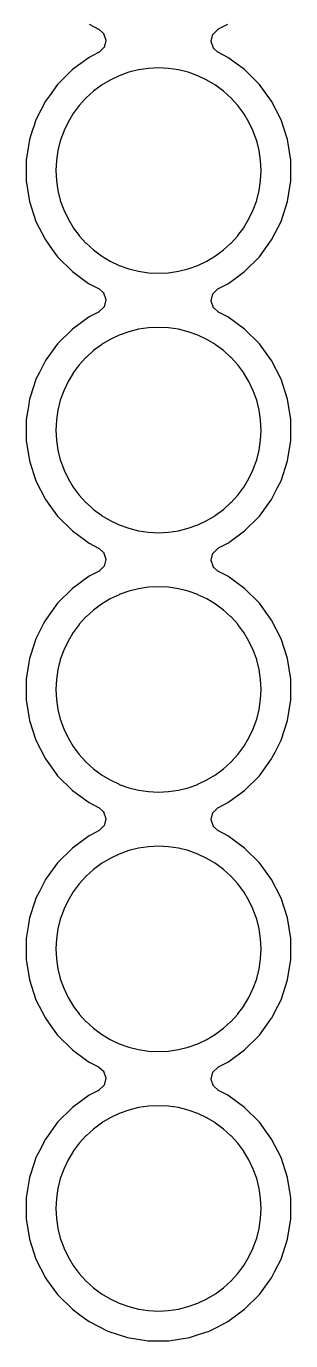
# Model space of a CAD drawing. Header units: metres. Extents: x 92.3 to 181.5, y -134.8 to -50.6.
# Drawn here: x 145.75 to 148.35, y -109.34 to -96.47 of the extents above; entities that cross this region are included whole.
import ezdxf

# ---------------------------------------------------------------- set-up
doc = ezdxf.new("R2010")
doc.units = ezdxf.units.M

msp = doc.modelspace()

# ---------------------------------------------------------------- linework, layer by layer
for points in [[(146.371, -96.453), (146.463, -96.5), (146.463, -96.5), (146.464, -96.5), (146.464, -96.5), (146.464, -96.5), (146.464, -96.5), (146.464, -96.5), (146.464, -96.501), (146.464, -96.501), (146.464, -96.501), (146.464, -96.501), (146.509, -96.54), (146.509, -96.54), (146.51, -96.54), (146.51, -96.54), (146.51, -96.54), (146.51, -96.54), (146.51, -96.54), (146.51, -96.54), (146.51, -96.54), (146.51, -96.541), (146.51, -96.541), (146.51, -96.541), (146.51, -96.541), (146.51, -96.541), (146.51, -96.541), (146.511, -96.541), (146.511, -96.541), (146.511, -96.541), (146.511, -96.541), (146.511, -96.542), (146.511, -96.542), (146.511, -96.542), (146.511, -96.542), (146.533, -96.608), (146.533, -96.608), (146.533, -96.608), (146.534, -96.608), (146.534, -96.609), (146.534, -96.609), (146.534, -96.609), (146.534, -96.609), (146.534, -96.609), (146.534, -96.609), (146.534, -96.609), (146.534, -96.609), (146.534, -96.61), (146.534, -96.61), (146.534, -96.61), (146.534, -96.61), (146.534, -96.61), (146.534, -96.61), (146.534, -96.61), (146.534, -96.61), (146.534, -96.611), (146.534, -96.611), (146.534, -96.611), (146.534, -96.611), (146.517, -96.679), (146.517, -96.679), (146.517, -96.679), (146.517, -96.679), (146.517, -96.679), (146.517, -96.679), (146.516, -96.679), (146.516, -96.68), (146.516, -96.68), (146.516, -96.68), (146.516, -96.68), (146.516, -96.68), (146.516, -96.68), (146.516, -96.68), (146.516, -96.68), (146.516, -96.68), (146.516, -96.68), (146.516, -96.681), (146.516, -96.681), (146.516, -96.681), (146.516, -96.681), (146.515, -96.681), (146.515, -96.681), (146.515, -96.681), (146.465, -96.729), (146.464, -96.729), (146.464, -96.729), (146.464, -96.729), (146.464, -96.729), (146.464, -96.729), (146.464, -96.73), (146.464, -96.73), (146.464, -96.73), (146.464, -96.73), (146.464, -96.73), (146.463, -96.73), (146.463, -96.73), (146.463, -96.73), (146.463, -96.73), (146.414, -96.755), (146.371, -96.777), (146.206, -96.897), (146.062, -97.041), (145.981, -97.152), (145.942, -97.206), (145.896, -97.295), (145.849, -97.388), (145.828, -97.453), (145.817, -97.487), (145.786, -97.582), (145.754, -97.783), (145.754, -97.987), (145.786, -98.188), (145.849, -98.382), (145.942, -98.564), (146.009, -98.657), (146.062, -98.729), (146.206, -98.873), (146.339, -98.97), (146.371, -98.993), (146.463, -99.04), (146.463, -99.04), (146.464, -99.04), (146.464, -99.04), (146.464, -99.04), (146.464, -99.04), (146.464, -99.04), (146.464, -99.041), (146.464, -99.041), (146.464, -99.041), (146.464, -99.041), (146.509, -99.08), (146.509, -99.08), (146.51, -99.08), (146.51, -99.08), (146.51, -99.08), (146.51, -99.08), (146.51, -99.08), (146.51, -99.08), (146.51, -99.08), (146.51, -99.081), (146.51, -99.081), (146.51, -99.081), (146.51, -99.081), (146.51, -99.081), (146.51, -99.081), (146.511, -99.081), (146.511, -99.081), (146.511, -99.081), (146.511, -99.081), (146.511, -99.082), (146.511, -99.082), (146.511, -99.082), (146.511, -99.082), (146.533, -99.148), (146.533, -99.148), (146.533, -99.148), (146.534, -99.148), (146.534, -99.149), (146.534, -99.149), (146.534, -99.149), (146.534, -99.149), (146.534, -99.149), (146.534, -99.149), (146.534, -99.149), (146.534, -99.149), (146.534, -99.15), (146.534, -99.15), (146.534, -99.15), (146.534, -99.15), (146.534, -99.15), (146.534, -99.15), (146.534, -99.15), (146.534, -99.15), (146.534, -99.151), (146.534, -99.151), (146.534, -99.151), (146.534, -99.151), (146.517, -99.219), (146.517, -99.219), (146.517, -99.219), (146.517, -99.219), (146.517, -99.219), (146.517, -99.219), (146.516, -99.219), (146.516, -99.22), (146.516, -99.22), (146.516, -99.22), (146.516, -99.22), (146.516, -99.22), (146.516, -99.22), (146.516, -99.22), (146.516, -99.22), (146.516, -99.22), (146.516, -99.22), (146.516, -99.221), (146.516, -99.221), (146.516, -99.221), (146.516, -99.221), (146.515, -99.221), (146.515, -99.221), (146.515, -99.221), (146.465, -99.269), (146.464, -99.269), (146.464, -99.269), (146.464, -99.269), (146.464, -99.269), (146.464, -99.269), (146.464, -99.27), (146.464, -99.27), (146.464, -99.27), (146.464, -99.27), (146.464, -99.27), (146.463, -99.27), (146.463, -99.27), (146.463, -99.27), (146.463, -99.27), (146.377, -99.314), (146.371, -99.317), (146.206, -99.437), (146.062, -99.581), (145.949, -99.736), (145.942, -99.746), (145.883, -99.862), (145.849, -99.928), (145.832, -99.982), (145.786, -100.122), (145.775, -100.194), (145.754, -100.323), (145.754, -100.527), (145.786, -100.728), (145.849, -100.922), (145.942, -101.104), (146.009, -101.197), (146.062, -101.269), (146.206, -101.413), (146.33, -101.503), (146.371, -101.533), (146.463, -101.58), (146.463, -101.58), (146.464, -101.58), (146.464, -101.58), (146.464, -101.58), (146.464, -101.58), (146.464, -101.58), (146.464, -101.581), (146.464, -101.581), (146.464, -101.581), (146.464, -101.581), (146.509, -101.62), (146.509, -101.62), (146.51, -101.62), (146.51, -101.62), (146.51, -101.62), (146.51, -101.62), (146.51, -101.62), (146.51, -101.62), (146.51, -101.62), (146.51, -101.621), (146.51, -101.621), (146.51, -101.621), (146.51, -101.621), (146.51, -101.621), (146.51, -101.621), (146.511, -101.621), (146.511, -101.621), (146.511, -101.621), (146.511, -101.621), (146.511, -101.622), (146.511, -101.622), (146.511, -101.622), (146.511, -101.622), (146.533, -101.688), (146.533, -101.688), (146.533, -101.688), (146.534, -101.688), (146.534, -101.689), (146.534, -101.689), (146.534, -101.689), (146.534, -101.689), (146.534, -101.689), (146.534, -101.689), (146.534, -101.689), (146.534, -101.689), (146.534, -101.69), (146.534, -101.69), (146.534, -101.69), (146.534, -101.69), (146.534, -101.69), (146.534, -101.69), (146.534, -101.69), (146.534, -101.69), (146.534, -101.691), (146.534, -101.691), (146.534, -101.691), (146.534, -101.691), (146.517, -101.759), (146.517, -101.759), (146.517, -101.759), (146.517, -101.759), (146.517, -101.759), (146.517, -101.759), (146.516, -101.759), (146.516, -101.76), (146.516, -101.76), (146.516, -101.76), (146.516, -101.76), (146.516, -101.76), (146.516, -101.76), (146.516, -101.76), (146.516, -101.76), (146.516, -101.76), (146.516, -101.76), (146.516, -101.761), (146.516, -101.761), (146.516, -101.761), (146.516, -101.761), (146.515, -101.761), (146.515, -101.761), (146.515, -101.761), (146.465, -101.809), (146.464, -101.809), (146.464, -101.809), (146.464, -101.809), (146.464, -101.809), (146.464, -101.809), (146.464, -101.81), (146.464, -101.81), (146.464, -101.81), (146.464, -101.81), (146.464, -101.81), (146.463, -101.81), (146.463, -101.81), (146.463, -101.81), (146.463, -101.81), (146.397, -101.844), (146.371, -101.857), (146.206, -101.977), (146.062, -102.121), (145.949, -102.276), (145.942, -102.286), (145.927, -102.314), (145.849, -102.468), (145.832, -102.522), (145.786, -102.662), (145.78, -102.701), (145.754, -102.863), (145.754, -103.067), (145.786, -103.268), (145.849, -103.462), (145.942, -103.644), (146.009, -103.737), (146.062, -103.809), (146.206, -103.953), (146.348, -104.056), (146.371, -104.073), (146.463, -104.12), (146.463, -104.12), (146.464, -104.12), (146.464, -104.12), (146.464, -104.12), (146.464, -104.12), (146.464, -104.12), (146.464, -104.121), (146.464, -104.121), (146.464, -104.121), (146.464, -104.121), (146.509, -104.16), (146.509, -104.16), (146.51, -104.16), (146.51, -104.16), (146.51, -104.16), (146.51, -104.16), (146.51, -104.16), (146.51, -104.16), (146.51, -104.16), (146.51, -104.161), (146.51, -104.161), (146.51, -104.161), (146.51, -104.161), (146.51, -104.161), (146.51, -104.161), (146.511, -104.161), (146.511, -104.161), (146.511, -104.161), (146.511, -104.161), (146.511, -104.162), (146.511, -104.162), (146.511, -104.162), (146.511, -104.162), (146.533, -104.228), (146.533, -104.228), (146.533, -104.228), (146.534, -104.228), (146.534, -104.229), (146.534, -104.229), (146.534, -104.229), (146.534, -104.229), (146.534, -104.229), (146.534, -104.229), (146.534, -104.229), (146.534, -104.229), (146.534, -104.23), (146.534, -104.23), (146.534, -104.23), (146.534, -104.23), (146.534, -104.23), (146.534, -104.23), (146.534, -104.23), (146.534, -104.23), (146.534, -104.231), (146.534, -104.231), (146.534, -104.231), (146.534, -104.231), (146.517, -104.299), (146.517, -104.299), (146.517, -104.299), (146.517, -104.299), (146.517, -104.299), (146.517, -104.299), (146.516, -104.299), (146.516, -104.3), (146.516, -104.3), (146.516, -104.3), (146.516, -104.3), (146.516, -104.3), (146.516, -104.3), (146.516, -104.3), (146.516, -104.3), (146.516, -104.3), (146.516, -104.3), (146.516, -104.301), (146.516, -104.301), (146.516, -104.301), (146.516, -104.301), (146.515, -104.301), (146.515, -104.301), (146.515, -104.301), (146.465, -104.349), (146.464, -104.349), (146.464, -104.349), (146.464, -104.349), (146.464, -104.349), (146.464, -104.349), (146.464, -104.35), (146.464, -104.35), (146.464, -104.35), (146.464, -104.35), (146.464, -104.35), (146.463, -104.35), (146.463, -104.35), (146.463, -104.35), (146.463, -104.35), (146.397, -104.384), (146.371, -104.397), (146.206, -104.517), (146.062, -104.661), (145.949, -104.816), (145.942, -104.826), (145.883, -104.942), (145.849, -105.008), (145.842, -105.031), (145.786, -105.202), (145.773, -105.284), (145.754, -105.403), (145.754, -105.607), (145.786, -105.808), (145.849, -106.002), (145.942, -106.184), (146.009, -106.277), (146.062, -106.349), (146.206, -106.493), (146.347, -106.596), (146.371, -106.613), (146.463, -106.66), (146.463, -106.66), (146.464, -106.66), (146.464, -106.66), (146.464, -106.66), (146.464, -106.66), (146.464, -106.66), (146.464, -106.661), (146.464, -106.661), (146.464, -106.661), (146.464, -106.661), (146.509, -106.7), (146.509, -106.7), (146.51, -106.7), (146.51, -106.7), (146.51, -106.7), (146.51, -106.7), (146.51, -106.7), (146.51, -106.7), (146.51, -106.7), (146.51, -106.701), (146.51, -106.701), (146.51, -106.701), (146.51, -106.701), (146.51, -106.701), (146.51, -106.701), (146.511, -106.701), (146.511, -106.701), (146.511, -106.701), (146.511, -106.701), (146.511, -106.702), (146.511, -106.702), (146.511, -106.702), (146.511, -106.702), (146.533, -106.768), (146.533, -106.768), (146.533, -106.768), (146.534, -106.768), (146.534, -106.769), (146.534, -106.769), (146.534, -106.769), (146.534, -106.769), (146.534, -106.769), (146.534, -106.769), (146.534, -106.769), (146.534, -106.769), (146.534, -106.77), (146.534, -106.77), (146.534, -106.77), (146.534, -106.77), (146.534, -106.77), (146.534, -106.77), (146.534, -106.77), (146.534, -106.77), (146.534, -106.771), (146.534, -106.771), (146.534, -106.771), (146.534, -106.771), (146.517, -106.839), (146.517, -106.839), (146.517, -106.839), (146.517, -106.839), (146.517, -106.839), (146.517, -106.839), (146.516, -106.839), (146.516, -106.84), (146.516, -106.84), (146.516, -106.84), (146.516, -106.84), (146.516, -106.84), (146.516, -106.84), (146.516, -106.84), (146.516, -106.84), (146.516, -106.84), (146.516, -106.84), (146.516, -106.841), (146.516, -106.841), (146.516, -106.841), (146.516, -106.841), (146.515, -106.841), (146.515, -106.841), (146.515, -106.841), (146.465, -106.889), (146.464, -106.889), (146.464, -106.889), (146.464, -106.889), (146.464, -106.889), (146.464, -106.889), (146.464, -106.89), (146.464, -106.89), (146.464, -106.89), (146.464, -106.89), (146.464, -106.89), (146.463, -106.89), (146.463, -106.89), (146.463, -106.89), (146.463, -106.89), (146.41, -106.917), (146.371, -106.937), (146.206, -107.057), (146.062, -107.201), (145.968, -107.33), (145.942, -107.366), (145.883, -107.482), (145.849, -107.548), (145.832, -107.601), (145.786, -107.742), (145.771, -107.841), (145.754, -107.943), (145.754, -108.147), (145.786, -108.348), (145.849, -108.542), (145.942, -108.724), (145.953, -108.74), (146.062, -108.889), (146.206, -109.033), (146.278, -109.086), (146.371, -109.153), (146.553, -109.246), (146.747, -109.309), (146.948, -109.341), (147.152, -109.341), (147.253, -109.325), (147.353, -109.309), (147.443, -109.279), (147.547, -109.246), (147.63, -109.204), (147.729, -109.153), (147.743, -109.143), (147.894, -109.033), (148.038, -108.889), (148.158, -108.724), (148.168, -108.704), (148.187, -108.667), (148.251, -108.542), (148.314, -108.348), (148.346, -108.147), (148.346, -107.943), (148.314, -107.742), (148.251, -107.548), (148.158, -107.366), (148.038, -107.201), (147.894, -107.057), (147.729, -106.937), (147.637, -106.89), (147.637, -106.89), (147.636, -106.89), (147.636, -106.89), (147.636, -106.89), (147.636, -106.89), (147.636, -106.89), (147.636, -106.889), (147.636, -106.889), (147.636, -106.889), (147.636, -106.889), (147.591, -106.85), (147.591, -106.85), (147.59, -106.85), (147.59, -106.85), (147.59, -106.85), (147.59, -106.85), (147.59, -106.85), (147.59, -106.85), (147.59, -106.85), (147.59, -106.849), (147.59, -106.849), (147.59, -106.849), (147.59, -106.849), (147.59, -106.849), (147.59, -106.849), (147.589, -106.849), (147.589, -106.849), (147.589, -106.849), (147.589, -106.849), (147.589, -106.848), (147.589, -106.848), (147.589, -106.848), (147.589, -106.848), (147.567, -106.782), (147.567, -106.782), (147.567, -106.782), (147.566, -106.782), (147.566, -106.781), (147.566, -106.781), (147.566, -106.781), (147.566, -106.781), (147.566, -106.781), (147.566, -106.781), (147.566, -106.781), (147.566, -106.781), (147.566, -106.78), (147.566, -106.78), (147.566, -106.78), (147.566, -106.78), (147.566, -106.78), (147.566, -106.78), (147.566, -106.78), (147.566, -106.78), (147.566, -106.779), (147.566, -106.779), (147.566, -106.779), (147.566, -106.779), (147.583, -106.711), (147.583, -106.711), (147.583, -106.711), (147.583, -106.711), (147.583, -106.711), (147.583, -106.711), (147.584, -106.711), (147.584, -106.71), (147.584, -106.71), (147.584, -106.71), (147.584, -106.71), (147.584, -106.71), (147.584, -106.71), (147.584, -106.71), (147.584, -106.71), (147.584, -106.71), (147.584, -106.71), (147.584, -106.709), (147.584, -106.709), (147.584, -106.709), (147.584, -106.709), (147.585, -106.709), (147.585, -106.709), (147.585, -106.709), (147.635, -106.661), (147.636, -106.661), (147.636, -106.661), (147.636, -106.661), (147.636, -106.661), (147.636, -106.66), (147.636, -106.66), (147.636, -106.66), (147.636, -106.66), (147.636, -106.66), (147.636, -106.66), (147.637, -106.66), (147.637, -106.66), (147.652, -106.652), (147.729, -106.613), (147.753, -106.596), (147.894, -106.493), (148.038, -106.349), (148.158, -106.184), (148.163, -106.175), (148.187, -106.127), (148.251, -106.002), (148.314, -105.808), (148.346, -105.607), (148.346, -105.403), (148.314, -105.202), (148.251, -105.008), (148.158, -104.826), (148.038, -104.661), (147.894, -104.517), (147.729, -104.397), (147.637, -104.35), (147.637, -104.35), (147.636, -104.35), (147.636, -104.35), (147.636, -104.35), (147.636, -104.35), (147.636, -104.35), (147.636, -104.349), (147.636, -104.349), (147.636, -104.349), (147.636, -104.349), (147.591, -104.31), (147.591, -104.31), (147.59, -104.31), (147.59, -104.31), (147.59, -104.31), (147.59, -104.31), (147.59, -104.31), (147.59, -104.31), (147.59, -104.31), (147.59, -104.309), (147.59, -104.309), (147.59, -104.309), (147.59, -104.309), (147.59, -104.309), (147.59, -104.309), (147.589, -104.309), (147.589, -104.309), (147.589, -104.309), (147.589, -104.309), (147.589, -104.308), (147.589, -104.308), (147.589, -104.308), (147.589, -104.308), (147.567, -104.242), (147.567, -104.242), (147.567, -104.242), (147.566, -104.242), (147.566, -104.241), (147.566, -104.241), (147.566, -104.241), (147.566, -104.241), (147.566, -104.241), (147.566, -104.241), (147.566, -104.241), (147.566, -104.241), (147.566, -104.24), (147.566, -104.24), (147.566, -104.24), (147.566, -104.24), (147.566, -104.24), (147.566, -104.24), (147.566, -104.24), (147.566, -104.24), (147.566, -104.239), (147.566, -104.239), (147.566, -104.239), (147.566, -104.239), (147.583, -104.171), (147.583, -104.171), (147.583, -104.171), (147.583, -104.171), (147.583, -104.171), (147.583, -104.171), (147.584, -104.171), (147.584, -104.17), (147.584, -104.17), (147.584, -104.17), (147.584, -104.17), (147.584, -104.17), (147.584, -104.17), (147.584, -104.17), (147.584, -104.17), (147.584, -104.17), (147.584, -104.17), (147.584, -104.169), (147.584, -104.169), (147.584, -104.169), (147.584, -104.169), (147.585, -104.169), (147.585, -104.169), (147.585, -104.169), (147.635, -104.121), (147.636, -104.121), (147.636, -104.121), (147.636, -104.121), (147.636, -104.121), (147.636, -104.12), (147.636, -104.12), (147.636, -104.12), (147.636, -104.12), (147.636, -104.12), (147.636, -104.12), (147.637, -104.12), (147.637, -104.12), (147.644, -104.116), (147.729, -104.073), (147.752, -104.056), (147.894, -103.953), (148.038, -103.809), (148.158, -103.644), (148.168, -103.624), (148.192, -103.578), (148.251, -103.462), (148.314, -103.268), (148.346, -103.067), (148.346, -102.863), (148.314, -102.662), (148.251, -102.468), (148.158, -102.286), (148.038, -102.121), (147.894, -101.977), (147.729, -101.857), (147.637, -101.81), (147.637, -101.81), (147.636, -101.81), (147.636, -101.81), (147.636, -101.81), (147.636, -101.81), (147.636, -101.81), (147.636, -101.809), (147.636, -101.809), (147.636, -101.809), (147.636, -101.809), (147.591, -101.77), (147.591, -101.77), (147.59, -101.77), (147.59, -101.77), (147.59, -101.77), (147.59, -101.77), (147.59, -101.77), (147.59, -101.77), (147.59, -101.77), (147.59, -101.769), (147.59, -101.769), (147.59, -101.769), (147.59, -101.769), (147.59, -101.769), (147.59, -101.769), (147.589, -101.769), (147.589, -101.769), (147.589, -101.769), (147.589, -101.769), (147.589, -101.768), (147.589, -101.768), (147.589, -101.768), (147.589, -101.768), (147.567, -101.702), (147.567, -101.702), (147.567, -101.702), (147.566, -101.702), (147.566, -101.701), (147.566, -101.701), (147.566, -101.701), (147.566, -101.701), (147.566, -101.701), (147.566, -101.701), (147.566, -101.701), (147.566, -101.701), (147.566, -101.7), (147.566, -101.7), (147.566, -101.7), (147.566, -101.7), (147.566, -101.7), (147.566, -101.7), (147.566, -101.7), (147.566, -101.7), (147.566, -101.699), (147.566, -101.699), (147.566, -101.699), (147.566, -101.699), (147.583, -101.631), (147.583, -101.631), (147.583, -101.631), (147.583, -101.631), (147.583, -101.631), (147.583, -101.631), (147.584, -101.631), (147.584, -101.63), (147.584, -101.63), (147.584, -101.63), (147.584, -101.63), (147.584, -101.63), (147.584, -101.63), (147.584, -101.63), (147.584, -101.63), (147.584, -101.63), (147.584, -101.63), (147.584, -101.629), (147.584, -101.629), (147.584, -101.629), (147.584, -101.629), (147.585, -101.629), (147.585, -101.629), (147.585, -101.629), (147.635, -101.581), (147.636, -101.581), (147.636, -101.581), (147.636, -101.581), (147.636, -101.581), (147.636, -101.58), (147.636, -101.58), (147.636, -101.58), (147.636, -101.58), (147.636, -101.58), (147.636, -101.58), (147.637, -101.58), (147.637, -101.58), (147.638, -101.579), (147.729, -101.533), (147.739, -101.526), (147.894, -101.413), (148.038, -101.269), (148.158, -101.104), (148.168, -101.084), (148.216, -100.989), (148.251, -100.922), (148.314, -100.728), (148.346, -100.527), (148.346, -100.323), (148.314, -100.122), (148.251, -99.928), (148.158, -99.746), (148.038, -99.581), (147.894, -99.437), (147.729, -99.317), (147.637, -99.27), (147.637, -99.27), (147.636, -99.27), (147.636, -99.27), (147.636, -99.27), (147.636, -99.27), (147.636, -99.27), (147.636, -99.269), (147.636, -99.269), (147.636, -99.269), (147.636, -99.269), (147.591, -99.23), (147.591, -99.23), (147.59, -99.23), (147.59, -99.23), (147.59, -99.23), (147.59, -99.23), (147.59, -99.23), (147.59, -99.23), (147.59, -99.23), (147.59, -99.229), (147.59, -99.229), (147.59, -99.229), (147.59, -99.229), (147.59, -99.229), (147.59, -99.229), (147.589, -99.229), (147.589, -99.229), (147.589, -99.229), (147.589, -99.229), (147.589, -99.228), (147.589, -99.228), (147.589, -99.228), (147.589, -99.228), (147.567, -99.162), (147.567, -99.162), (147.567, -99.162), (147.566, -99.162), (147.566, -99.161), (147.566, -99.161), (147.566, -99.161), (147.566, -99.161), (147.566, -99.161), (147.566, -99.161), (147.566, -99.161), (147.566, -99.161), (147.566, -99.16), (147.566, -99.16), (147.566, -99.16), (147.566, -99.16), (147.566, -99.16), (147.566, -99.16), (147.566, -99.16), (147.566, -99.16), (147.566, -99.159), (147.566, -99.159), (147.566, -99.159), (147.566, -99.159), (147.583, -99.091), (147.583, -99.091), (147.583, -99.091), (147.583, -99.091), (147.583, -99.091), (147.583, -99.091), (147.584, -99.091), (147.584, -99.09), (147.584, -99.09), (147.584, -99.09), (147.584, -99.09), (147.584, -99.09), (147.584, -99.09), (147.584, -99.09), (147.584, -99.09), (147.584, -99.09), (147.584, -99.09), (147.584, -99.089), (147.584, -99.089), (147.584, -99.089), (147.584, -99.089), (147.585, -99.089), (147.585, -99.089), (147.585, -99.089), (147.635, -99.041), (147.636, -99.041), (147.636, -99.041), (147.636, -99.041), (147.636, -99.041), (147.636, -99.04), (147.636, -99.04), (147.636, -99.04), (147.636, -99.04), (147.636, -99.04), (147.636, -99.04), (147.637, -99.04), (147.637, -99.04), (147.638, -99.039), (147.729, -98.993), (147.761, -98.97), (147.894, -98.873), (148.038, -98.729), (148.158, -98.564), (148.251, -98.382), (148.314, -98.188), (148.346, -97.987), (148.346, -97.783), (148.314, -97.582), (148.251, -97.388), (148.158, -97.206), (148.038, -97.041), (147.894, -96.897), (147.729, -96.777), (147.637, -96.73), (147.637, -96.73), (147.636, -96.73), (147.636, -96.73), (147.636, -96.73), (147.636, -96.73), (147.636, -96.73), (147.636, -96.729), (147.636, -96.729), (147.636, -96.729), (147.636, -96.729), (147.591, -96.69), (147.591, -96.69), (147.59, -96.69), (147.59, -96.69), (147.59, -96.69), (147.59, -96.69), (147.59, -96.69), (147.59, -96.69), (147.59, -96.69), (147.59, -96.689), (147.59, -96.689), (147.59, -96.689), (147.59, -96.689), (147.59, -96.689), (147.59, -96.689), (147.589, -96.689), (147.589, -96.689), (147.589, -96.689), (147.589, -96.689), (147.589, -96.688), (147.589, -96.688), (147.589, -96.688), (147.589, -96.688), (147.567, -96.622), (147.567, -96.622), (147.567, -96.622), (147.566, -96.622), (147.566, -96.621), (147.566, -96.621), (147.566, -96.621), (147.566, -96.621), (147.566, -96.621), (147.566, -96.621), (147.566, -96.621), (147.566, -96.621), (147.566, -96.62), (147.566, -96.62), (147.566, -96.62), (147.566, -96.62), (147.566, -96.62), (147.566, -96.62), (147.566, -96.62), (147.566, -96.62), (147.566, -96.619), (147.566, -96.619), (147.566, -96.619), (147.566, -96.619), (147.583, -96.551), (147.583, -96.551), (147.583, -96.551), (147.583, -96.551), (147.583, -96.551), (147.583, -96.551), (147.584, -96.551), (147.584, -96.55), (147.584, -96.55), (147.584, -96.55), (147.584, -96.55), (147.584, -96.55), (147.584, -96.55), (147.584, -96.55), (147.584, -96.55), (147.584, -96.55), (147.584, -96.55), (147.584, -96.549), (147.584, -96.549), (147.584, -96.549), (147.584, -96.549), (147.585, -96.549), (147.585, -96.549), (147.585, -96.549), (147.635, -96.501), (147.636, -96.501), (147.636, -96.501), (147.636, -96.501), (147.636, -96.501), (147.636, -96.5), (147.636, -96.5), (147.636, -96.5), (147.636, -96.5), (147.636, -96.5), (147.636, -96.5), (147.637, -96.5), (147.637, -96.5), (147.638, -96.499), (147.729, -96.453)], [(146.121, -98.269), (146.121, -98.269), (146.122, -98.27), (146.122, -98.27), (146.122, -98.27), (146.164, -98.359), (146.164, -98.359), (146.164, -98.359), (146.164, -98.359), (146.164, -98.359), (146.214, -98.443), (146.214, -98.443), (146.214, -98.443), (146.214, -98.443), (146.215, -98.444), (146.273, -98.522), (146.273, -98.522), (146.273, -98.523), (146.273, -98.523), (146.273, -98.523), (146.339, -98.595), (146.339, -98.596), (146.339, -98.596), (146.339, -98.596), (146.34, -98.596), (146.412, -98.662), (146.412, -98.662), (146.412, -98.662), (146.413, -98.662), (146.413, -98.662), (146.491, -98.72), (146.492, -98.721), (146.492, -98.721), (146.492, -98.721), (146.492, -98.721), (146.576, -98.771), (146.576, -98.771), (146.576, -98.771), (146.576, -98.771), (146.576, -98.771), (146.665, -98.813), (146.665, -98.813), (146.665, -98.813), (146.666, -98.814), (146.666, -98.814), (146.758, -98.847), (146.758, -98.847), (146.758, -98.847), (146.758, -98.847), (146.758, -98.847), (146.758, -98.847), (146.759, -98.847), (146.854, -98.871), (146.854, -98.871), (146.854, -98.871), (146.854, -98.871), (146.854, -98.871), (146.951, -98.885), (146.951, -98.885), (146.951, -98.885), (146.952, -98.885), (146.952, -98.885), (147.05, -98.89), (147.05, -98.89), (147.05, -98.89), (147.05, -98.89), (147.05, -98.89), (147.148, -98.885), (147.148, -98.885), (147.149, -98.885), (147.149, -98.885), (147.149, -98.885), (147.246, -98.871), (147.246, -98.871), (147.246, -98.871), (147.246, -98.871), (147.246, -98.871), (147.341, -98.847), (147.342, -98.847), (147.342, -98.847), (147.342, -98.847), (147.342, -98.847), (147.434, -98.814), (147.434, -98.814), (147.434, -98.814), (147.435, -98.813), (147.435, -98.813), (147.435, -98.813), (147.524, -98.771), (147.524, -98.771), (147.524, -98.771), (147.524, -98.771), (147.524, -98.771), (147.608, -98.721), (147.608, -98.721), (147.608, -98.721), (147.608, -98.721), (147.609, -98.72), (147.687, -98.662), (147.687, -98.662), (147.688, -98.662), (147.688, -98.662), (147.688, -98.662), (147.76, -98.596), (147.761, -98.596), (147.761, -98.596), (147.761, -98.596), (147.761, -98.595), (147.827, -98.523), (147.827, -98.523), (147.827, -98.523), (147.827, -98.522), (147.827, -98.522), (147.885, -98.444), (147.886, -98.443), (147.886, -98.443), (147.886, -98.443), (147.886, -98.443), (147.936, -98.359), (147.936, -98.359), (147.936, -98.359), (147.936, -98.359), (147.936, -98.359), (147.978, -98.27), (147.978, -98.27), (147.978, -98.27), (147.979, -98.269), (147.979, -98.269), (148.012, -98.177), (148.012, -98.177), (148.012, -98.177), (148.012, -98.177), (148.012, -98.177), (148.012, -98.177), (148.012, -98.176), (148.036, -98.081), (148.036, -98.081), (148.036, -98.081), (148.036, -98.081), (148.036, -98.081), (148.05, -97.984), (148.05, -97.984), (148.05, -97.984), (148.05, -97.983), (148.05, -97.983), (148.055, -97.885), (148.055, -97.885), (148.055, -97.885), (148.055, -97.885), (148.055, -97.885), (148.05, -97.787), (148.05, -97.787), (148.05, -97.786), (148.05, -97.786), (148.05, -97.786), (148.036, -97.689), (148.036, -97.689), (148.036, -97.689), (148.036, -97.689), (148.036, -97.689), (148.012, -97.594), (148.012, -97.593), (148.012, -97.593), (148.012, -97.593), (148.012, -97.593), (147.979, -97.501), (147.979, -97.501), (147.978, -97.5), (147.978, -97.5), (147.978, -97.5), (147.936, -97.411), (147.936, -97.411), (147.936, -97.411), (147.936, -97.411), (147.936, -97.411), (147.886, -97.327), (147.886, -97.327), (147.886, -97.327), (147.886, -97.327), (147.885, -97.326), (147.827, -97.248), (147.827, -97.248), (147.827, -97.247), (147.827, -97.247), (147.827, -97.247), (147.761, -97.175), (147.761, -97.174), (147.761, -97.174), (147.761, -97.174), (147.76, -97.174), (147.688, -97.108), (147.688, -97.108), (147.688, -97.108), (147.687, -97.108), (147.687, -97.108), (147.609, -97.05), (147.608, -97.049), (147.608, -97.049), (147.608, -97.049), (147.608, -97.049), (147.524, -96.999), (147.524, -96.999), (147.524, -96.999), (147.524, -96.999), (147.524, -96.999), (147.435, -96.957), (147.435, -96.957), (147.435, -96.957), (147.434, -96.956), (147.434, -96.956), (147.342, -96.923), (147.342, -96.923), (147.342, -96.923), (147.342, -96.923), (147.341, -96.923), (147.246, -96.899), (147.246, -96.899), (147.246, -96.899), (147.246, -96.899), (147.246, -96.899), (147.149, -96.885), (147.149, -96.885), (147.149, -96.885), (147.148, -96.885), (147.148, -96.885), (147.05, -96.88), (147.05, -96.88), (147.05, -96.88), (147.05, -96.88), (147.05, -96.88), (146.952, -96.885), (146.952, -96.885), (146.951, -96.885), (146.951, -96.885), (146.951, -96.885), (146.854, -96.899), (146.854, -96.899), (146.854, -96.899), (146.854, -96.899), (146.854, -96.899), (146.759, -96.923), (146.758, -96.923), (146.758, -96.923), (146.758, -96.923), (146.758, -96.923), (146.666, -96.956), (146.666, -96.956), (146.665, -96.957), (146.665, -96.957), (146.665, -96.957), (146.576, -96.999), (146.576, -96.999), (146.576, -96.999), (146.576, -96.999), (146.576, -96.999), (146.492, -97.049), (146.492, -97.049), (146.492, -97.049), (146.492, -97.049), (146.491, -97.05), (146.413, -97.108), (146.413, -97.108), (146.412, -97.108), (146.412, -97.108), (146.412, -97.108), (146.34, -97.174), (146.339, -97.174), (146.339, -97.174), (146.339, -97.174), (146.339, -97.175), (146.273, -97.247), (146.273, -97.247), (146.273, -97.247), (146.273, -97.248), (146.273, -97.248), (146.215, -97.326), (146.214, -97.327), (146.214, -97.327), (146.214, -97.327), (146.214, -97.327), (146.164, -97.411), (146.164, -97.411), (146.164, -97.411), (146.164, -97.411), (146.164, -97.411), (146.122, -97.5), (146.122, -97.5), (146.122, -97.5), (146.121, -97.501), (146.121, -97.501), (146.088, -97.593), (146.088, -97.593), (146.088, -97.593), (146.088, -97.593), (146.088, -97.594), (146.064, -97.689), (146.064, -97.689), (146.064, -97.689), (146.064, -97.689), (146.064, -97.689), (146.05, -97.786), (146.05, -97.786), (146.05, -97.786), (146.05, -97.787), (146.05, -97.787), (146.045, -97.885), (146.045, -97.885), (146.045, -97.885), (146.045, -97.885), (146.045, -97.885), (146.05, -97.983), (146.05, -97.983), (146.05, -97.984), (146.05, -97.984), (146.05, -97.984), (146.064, -98.081), (146.064, -98.081), (146.064, -98.081), (146.064, -98.081), (146.064, -98.081), (146.088, -98.176), (146.088, -98.177), (146.088, -98.177), (146.088, -98.177), (146.088, -98.177), (146.121, -98.269), (146.121, -98.269)], [(146.121, -100.809), (146.121, -100.809), (146.122, -100.81), (146.122, -100.81), (146.122, -100.81), (146.164, -100.899), (146.164, -100.899), (146.164, -100.899), (146.164, -100.899), (146.164, -100.899), (146.214, -100.983), (146.214, -100.983), (146.214, -100.983), (146.214, -100.983), (146.215, -100.984), (146.273, -101.062), (146.273, -101.062), (146.273, -101.063), (146.273, -101.063), (146.273, -101.063), (146.339, -101.135), (146.339, -101.136), (146.339, -101.136), (146.339, -101.136), (146.34, -101.136), (146.412, -101.202), (146.412, -101.202), (146.412, -101.202), (146.413, -101.202), (146.413, -101.202), (146.491, -101.26), (146.492, -101.261), (146.492, -101.261), (146.492, -101.261), (146.492, -101.261), (146.576, -101.311), (146.576, -101.311), (146.576, -101.311), (146.576, -101.311), (146.576, -101.311), (146.665, -101.353), (146.665, -101.353), (146.665, -101.353), (146.666, -101.354), (146.666, -101.354), (146.758, -101.387), (146.758, -101.387), (146.758, -101.387), (146.758, -101.387), (146.758, -101.387), (146.758, -101.387), (146.759, -101.387), (146.854, -101.411), (146.854, -101.411), (146.854, -101.411), (146.854, -101.411), (146.854, -101.411), (146.951, -101.425), (146.951, -101.425), (146.951, -101.425), (146.952, -101.425), (146.952, -101.425), (147.05, -101.43), (147.05, -101.43), (147.05, -101.43), (147.05, -101.43), (147.05, -101.43), (147.148, -101.425), (147.148, -101.425), (147.149, -101.425), (147.149, -101.425), (147.149, -101.425), (147.246, -101.411), (147.246, -101.411), (147.246, -101.411), (147.246, -101.411), (147.246, -101.411), (147.341, -101.387), (147.342, -101.387), (147.342, -101.387), (147.342, -101.387), (147.342, -101.387), (147.434, -101.354), (147.434, -101.354), (147.434, -101.354), (147.435, -101.353), (147.435, -101.353), (147.435, -101.353), (147.524, -101.311), (147.524, -101.311), (147.524, -101.311), (147.524, -101.311), (147.524, -101.311), (147.608, -101.261), (147.608, -101.261), (147.608, -101.261), (147.608, -101.261), (147.609, -101.26), (147.687, -101.202), (147.687, -101.202), (147.688, -101.202), (147.688, -101.202), (147.688, -101.202), (147.76, -101.136), (147.761, -101.136), (147.761, -101.136), (147.761, -101.136), (147.761, -101.135), (147.827, -101.063), (147.827, -101.063), (147.827, -101.063), (147.827, -101.062), (147.827, -101.062), (147.885, -100.984), (147.886, -100.983), (147.886, -100.983), (147.886, -100.983), (147.886, -100.983), (147.936, -100.899), (147.936, -100.899), (147.936, -100.899), (147.936, -100.899), (147.936, -100.899), (147.978, -100.81), (147.978, -100.81), (147.978, -100.81), (147.979, -100.809), (147.979, -100.809), (148.012, -100.717), (148.012, -100.717), (148.012, -100.717), (148.012, -100.717), (148.012, -100.717), (148.012, -100.717), (148.012, -100.716), (148.036, -100.621), (148.036, -100.621), (148.036, -100.621), (148.036, -100.621), (148.036, -100.621), (148.05, -100.524), (148.05, -100.524), (148.05, -100.524), (148.05, -100.523), (148.05, -100.523), (148.055, -100.425), (148.055, -100.425), (148.055, -100.425), (148.055, -100.425), (148.055, -100.425), (148.05, -100.327), (148.05, -100.327), (148.05, -100.326), (148.05, -100.326), (148.05, -100.326), (148.036, -100.229), (148.036, -100.229), (148.036, -100.229), (148.036, -100.229), (148.036, -100.229), (148.012, -100.134), (148.012, -100.133), (148.012, -100.133), (148.012, -100.133), (148.012, -100.133), (147.979, -100.041), (147.979, -100.041), (147.978, -100.04), (147.978, -100.04), (147.978, -100.04), (147.936, -99.951), (147.936, -99.951), (147.936, -99.951), (147.936, -99.951), (147.936, -99.951), (147.886, -99.867), (147.886, -99.867), (147.886, -99.867), (147.886, -99.867), (147.885, -99.866), (147.827, -99.788), (147.827, -99.788), (147.827, -99.787), (147.827, -99.787), (147.827, -99.787), (147.761, -99.715), (147.761, -99.714), (147.761, -99.714), (147.761, -99.714), (147.76, -99.714), (147.688, -99.648), (147.688, -99.648), (147.688, -99.648), (147.687, -99.648), (147.687, -99.648), (147.609, -99.59), (147.608, -99.589), (147.608, -99.589), (147.608, -99.589), (147.608, -99.589), (147.524, -99.539), (147.524, -99.539), (147.524, -99.539), (147.524, -99.539), (147.524, -99.539), (147.435, -99.497), (147.435, -99.497), (147.435, -99.497), (147.434, -99.496), (147.434, -99.496), (147.342, -99.463), (147.342, -99.463), (147.342, -99.463), (147.342, -99.463), (147.341, -99.463), (147.246, -99.439), (147.246, -99.439), (147.246, -99.439), (147.246, -99.439), (147.246, -99.439), (147.149, -99.425), (147.149, -99.425), (147.149, -99.425), (147.148, -99.425), (147.148, -99.425), (147.05, -99.42), (147.05, -99.42), (147.05, -99.42), (147.05, -99.42), (147.05, -99.42), (146.952, -99.425), (146.952, -99.425), (146.951, -99.425), (146.951, -99.425), (146.951, -99.425), (146.854, -99.439), (146.854, -99.439), (146.854, -99.439), (146.854, -99.439), (146.854, -99.439), (146.759, -99.463), (146.758, -99.463), (146.758, -99.463), (146.758, -99.463), (146.758, -99.463), (146.666, -99.496), (146.666, -99.496), (146.665, -99.497), (146.665, -99.497), (146.665, -99.497), (146.576, -99.539), (146.576, -99.539), (146.576, -99.539), (146.576, -99.539), (146.576, -99.539), (146.492, -99.589), (146.492, -99.589), (146.492, -99.589), (146.492, -99.589), (146.491, -99.59), (146.413, -99.648), (146.413, -99.648), (146.412, -99.648), (146.412, -99.648), (146.412, -99.648), (146.34, -99.714), (146.339, -99.714), (146.339, -99.714), (146.339, -99.714), (146.339, -99.715), (146.273, -99.787), (146.273, -99.787), (146.273, -99.787), (146.273, -99.788), (146.273, -99.788), (146.215, -99.866), (146.214, -99.867), (146.214, -99.867), (146.214, -99.867), (146.214, -99.867), (146.164, -99.951), (146.164, -99.951), (146.164, -99.951), (146.164, -99.951), (146.164, -99.951), (146.122, -100.04), (146.122, -100.04), (146.122, -100.04), (146.121, -100.041), (146.121, -100.041), (146.088, -100.133), (146.088, -100.133), (146.088, -100.133), (146.088, -100.133), (146.088, -100.134), (146.064, -100.229), (146.064, -100.229), (146.064, -100.229), (146.064, -100.229), (146.064, -100.229), (146.05, -100.326), (146.05, -100.326), (146.05, -100.326), (146.05, -100.327), (146.05, -100.327), (146.045, -100.425), (146.045, -100.425), (146.045, -100.425), (146.045, -100.425), (146.045, -100.425), (146.05, -100.523), (146.05, -100.523), (146.05, -100.524), (146.05, -100.524), (146.05, -100.524), (146.064, -100.621), (146.064, -100.621), (146.064, -100.621), (146.064, -100.621), (146.064, -100.621), (146.088, -100.716), (146.088, -100.717), (146.088, -100.717), (146.088, -100.717), (146.088, -100.717), (146.121, -100.809), (146.121, -100.809)], [(146.121, -103.349), (146.121, -103.349), (146.122, -103.35), (146.122, -103.35), (146.122, -103.35), (146.164, -103.439), (146.164, -103.439), (146.164, -103.439), (146.164, -103.439), (146.164, -103.439), (146.214, -103.523), (146.214, -103.523), (146.214, -103.523), (146.214, -103.523), (146.215, -103.524), (146.273, -103.602), (146.273, -103.602), (146.273, -103.603), (146.273, -103.603), (146.273, -103.603), (146.339, -103.675), (146.339, -103.676), (146.339, -103.676), (146.339, -103.676), (146.34, -103.676), (146.412, -103.742), (146.412, -103.742), (146.412, -103.742), (146.413, -103.742), (146.413, -103.742), (146.491, -103.8), (146.492, -103.801), (146.492, -103.801), (146.492, -103.801), (146.492, -103.801), (146.576, -103.851), (146.576, -103.851), (146.576, -103.851), (146.576, -103.851), (146.576, -103.851), (146.665, -103.893), (146.665, -103.893), (146.665, -103.893), (146.666, -103.894), (146.666, -103.894), (146.758, -103.927), (146.758, -103.927), (146.758, -103.927), (146.758, -103.927), (146.758, -103.927), (146.758, -103.927), (146.759, -103.927), (146.854, -103.951), (146.854, -103.951), (146.854, -103.951), (146.854, -103.951), (146.854, -103.951), (146.951, -103.965), (146.951, -103.965), (146.951, -103.965), (146.952, -103.965), (146.952, -103.965), (147.05, -103.97), (147.05, -103.97), (147.05, -103.97), (147.05, -103.97), (147.05, -103.97), (147.148, -103.965), (147.148, -103.965), (147.149, -103.965), (147.149, -103.965), (147.149, -103.965), (147.246, -103.951), (147.246, -103.951), (147.246, -103.951), (147.246, -103.951), (147.246, -103.951), (147.341, -103.927), (147.342, -103.927), (147.342, -103.927), (147.342, -103.927), (147.342, -103.927), (147.434, -103.894), (147.434, -103.894), (147.434, -103.894), (147.435, -103.893), (147.435, -103.893), (147.435, -103.893), (147.524, -103.851), (147.524, -103.851), (147.524, -103.851), (147.524, -103.851), (147.524, -103.851), (147.608, -103.801), (147.608, -103.801), (147.608, -103.801), (147.608, -103.801), (147.609, -103.8), (147.687, -103.742), (147.687, -103.742), (147.688, -103.742), (147.688, -103.742), (147.688, -103.742), (147.76, -103.676), (147.761, -103.676), (147.761, -103.676), (147.761, -103.676), (147.761, -103.675), (147.827, -103.603), (147.827, -103.603), (147.827, -103.603), (147.827, -103.602), (147.827, -103.602), (147.885, -103.524), (147.886, -103.523), (147.886, -103.523), (147.886, -103.523), (147.886, -103.523), (147.936, -103.439), (147.936, -103.439), (147.936, -103.439), (147.936, -103.439), (147.936, -103.439), (147.978, -103.35), (147.978, -103.35), (147.978, -103.35), (147.979, -103.349), (147.979, -103.349), (148.012, -103.257), (148.012, -103.257), (148.012, -103.257), (148.012, -103.257), (148.012, -103.257), (148.012, -103.257), (148.012, -103.256), (148.036, -103.161), (148.036, -103.161), (148.036, -103.161), (148.036, -103.161), (148.036, -103.161), (148.05, -103.064), (148.05, -103.064), (148.05, -103.064), (148.05, -103.063), (148.05, -103.063), (148.055, -102.965), (148.055, -102.965), (148.055, -102.965), (148.055, -102.965), (148.055, -102.965), (148.05, -102.867), (148.05, -102.867), (148.05, -102.866), (148.05, -102.866), (148.05, -102.866), (148.036, -102.769), (148.036, -102.769), (148.036, -102.769), (148.036, -102.769), (148.036, -102.769), (148.012, -102.674), (148.012, -102.673), (148.012, -102.673), (148.012, -102.673), (148.012, -102.673), (147.979, -102.581), (147.979, -102.581), (147.978, -102.58), (147.978, -102.58), (147.978, -102.58), (147.936, -102.491), (147.936, -102.491), (147.936, -102.491), (147.936, -102.491), (147.936, -102.491), (147.886, -102.407), (147.886, -102.407), (147.886, -102.407), (147.886, -102.407), (147.885, -102.406), (147.827, -102.328), (147.827, -102.328), (147.827, -102.327), (147.827, -102.327), (147.827, -102.327), (147.761, -102.255), (147.761, -102.254), (147.761, -102.254), (147.761, -102.254), (147.76, -102.254), (147.688, -102.188), (147.688, -102.188), (147.688, -102.188), (147.687, -102.188), (147.687, -102.188), (147.609, -102.13), (147.608, -102.129), (147.608, -102.129), (147.608, -102.129), (147.608, -102.129), (147.524, -102.079), (147.524, -102.079), (147.524, -102.079), (147.524, -102.079), (147.524, -102.079), (147.435, -102.037), (147.435, -102.037), (147.435, -102.037), (147.434, -102.036), (147.434, -102.036), (147.342, -102.003), (147.342, -102.003), (147.342, -102.003), (147.342, -102.003), (147.341, -102.003), (147.246, -101.979), (147.246, -101.979), (147.246, -101.979), (147.246, -101.979), (147.246, -101.979), (147.149, -101.965), (147.149, -101.965), (147.149, -101.965), (147.148, -101.965), (147.148, -101.965), (147.05, -101.96), (147.05, -101.96), (147.05, -101.96), (147.05, -101.96), (147.05, -101.96), (146.952, -101.965), (146.952, -101.965), (146.951, -101.965), (146.951, -101.965), (146.951, -101.965), (146.854, -101.979), (146.854, -101.979), (146.854, -101.979), (146.854, -101.979), (146.854, -101.979), (146.759, -102.003), (146.758, -102.003), (146.758, -102.003), (146.758, -102.003), (146.758, -102.003), (146.666, -102.036), (146.666, -102.036), (146.665, -102.037), (146.665, -102.037), (146.665, -102.037), (146.576, -102.079), (146.576, -102.079), (146.576, -102.079), (146.576, -102.079), (146.576, -102.079), (146.492, -102.129), (146.492, -102.129), (146.492, -102.129), (146.492, -102.129), (146.491, -102.13), (146.413, -102.188), (146.413, -102.188), (146.412, -102.188), (146.412, -102.188), (146.412, -102.188), (146.34, -102.254), (146.339, -102.254), (146.339, -102.254), (146.339, -102.254), (146.339, -102.255), (146.273, -102.327), (146.273, -102.327), (146.273, -102.327), (146.273, -102.328), (146.273, -102.328), (146.215, -102.406), (146.214, -102.407), (146.214, -102.407), (146.214, -102.407), (146.214, -102.407), (146.164, -102.491), (146.164, -102.491), (146.164, -102.491), (146.164, -102.491), (146.164, -102.491), (146.122, -102.58), (146.122, -102.58), (146.122, -102.58), (146.121, -102.581), (146.121, -102.581), (146.088, -102.673), (146.088, -102.673), (146.088, -102.673), (146.088, -102.673), (146.088, -102.674), (146.064, -102.769), (146.064, -102.769), (146.064, -102.769), (146.064, -102.769), (146.064, -102.769), (146.05, -102.866), (146.05, -102.866), (146.05, -102.866), (146.05, -102.867), (146.05, -102.867), (146.045, -102.965), (146.045, -102.965), (146.045, -102.965), (146.045, -102.965), (146.045, -102.965), (146.05, -103.063), (146.05, -103.063), (146.05, -103.064), (146.05, -103.064), (146.05, -103.064), (146.064, -103.161), (146.064, -103.161), (146.064, -103.161), (146.064, -103.161), (146.064, -103.161), (146.088, -103.256), (146.088, -103.257), (146.088, -103.257), (146.088, -103.257), (146.088, -103.257), (146.121, -103.349), (146.121, -103.349)], [(146.121, -105.889), (146.121, -105.889), (146.122, -105.89), (146.122, -105.89), (146.122, -105.89), (146.164, -105.979), (146.164, -105.979), (146.164, -105.979), (146.164, -105.979), (146.164, -105.979), (146.214, -106.063), (146.214, -106.063), (146.214, -106.063), (146.214, -106.063), (146.215, -106.064), (146.273, -106.142), (146.273, -106.142), (146.273, -106.143), (146.273, -106.143), (146.273, -106.143), (146.339, -106.215), (146.339, -106.216), (146.339, -106.216), (146.339, -106.216), (146.34, -106.216), (146.412, -106.282), (146.412, -106.282), (146.412, -106.282), (146.413, -106.282), (146.413, -106.282), (146.491, -106.34), (146.492, -106.341), (146.492, -106.341), (146.492, -106.341), (146.492, -106.341), (146.576, -106.391), (146.576, -106.391), (146.576, -106.391), (146.576, -106.391), (146.576, -106.391), (146.665, -106.433), (146.665, -106.433), (146.665, -106.433), (146.666, -106.434), (146.666, -106.434), (146.758, -106.467), (146.758, -106.467), (146.758, -106.467), (146.758, -106.467), (146.758, -106.467), (146.758, -106.467), (146.759, -106.467), (146.854, -106.491), (146.854, -106.491), (146.854, -106.491), (146.854, -106.491), (146.854, -106.491), (146.951, -106.505), (146.951, -106.505), (146.951, -106.505), (146.952, -106.505), (146.952, -106.505), (147.05, -106.51), (147.05, -106.51), (147.05, -106.51), (147.05, -106.51), (147.05, -106.51), (147.148, -106.505), (147.148, -106.505), (147.149, -106.505), (147.149, -106.505), (147.149, -106.505), (147.246, -106.491), (147.246, -106.491), (147.246, -106.491), (147.246, -106.491), (147.246, -106.491), (147.341, -106.467), (147.342, -106.467), (147.342, -106.467), (147.342, -106.467), (147.342, -106.467), (147.434, -106.434), (147.434, -106.434), (147.434, -106.434), (147.435, -106.433), (147.435, -106.433), (147.435, -106.433), (147.524, -106.391), (147.524, -106.391), (147.524, -106.391), (147.524, -106.391), (147.524, -106.391), (147.608, -106.341), (147.608, -106.341), (147.608, -106.341), (147.608, -106.341), (147.609, -106.34), (147.687, -106.282), (147.687, -106.282), (147.688, -106.282), (147.688, -106.282), (147.688, -106.282), (147.76, -106.216), (147.761, -106.216), (147.761, -106.216), (147.761, -106.216), (147.761, -106.215), (147.827, -106.143), (147.827, -106.143), (147.827, -106.143), (147.827, -106.142), (147.827, -106.142), (147.885, -106.064), (147.886, -106.063), (147.886, -106.063), (147.886, -106.063), (147.886, -106.063), (147.936, -105.979), (147.936, -105.979), (147.936, -105.979), (147.936, -105.979), (147.936, -105.979), (147.978, -105.89), (147.978, -105.89), (147.978, -105.89), (147.979, -105.889), (147.979, -105.889), (148.012, -105.797), (148.012, -105.797), (148.012, -105.797), (148.012, -105.797), (148.012, -105.797), (148.012, -105.797), (148.012, -105.796), (148.036, -105.701), (148.036, -105.701), (148.036, -105.701), (148.036, -105.701), (148.036, -105.701), (148.05, -105.604), (148.05, -105.604), (148.05, -105.604), (148.05, -105.603), (148.05, -105.603), (148.055, -105.505), (148.055, -105.505), (148.055, -105.505), (148.055, -105.505), (148.055, -105.505), (148.05, -105.407), (148.05, -105.407), (148.05, -105.406), (148.05, -105.406), (148.05, -105.406), (148.036, -105.309), (148.036, -105.309), (148.036, -105.309), (148.036, -105.309), (148.036, -105.309), (148.012, -105.214), (148.012, -105.213), (148.012, -105.213), (148.012, -105.213), (148.012, -105.213), (147.979, -105.121), (147.979, -105.121), (147.978, -105.12), (147.978, -105.12), (147.978, -105.12), (147.936, -105.031), (147.936, -105.031), (147.936, -105.031), (147.936, -105.031), (147.936, -105.031), (147.886, -104.947), (147.886, -104.947), (147.886, -104.947), (147.886, -104.947), (147.885, -104.946), (147.827, -104.868), (147.827, -104.868), (147.827, -104.867), (147.827, -104.867), (147.827, -104.867), (147.761, -104.795), (147.761, -104.794), (147.761, -104.794), (147.761, -104.794), (147.76, -104.794), (147.688, -104.728), (147.688, -104.728), (147.688, -104.728), (147.687, -104.728), (147.687, -104.728), (147.609, -104.67), (147.608, -104.669), (147.608, -104.669), (147.608, -104.669), (147.608, -104.669), (147.524, -104.619), (147.524, -104.619), (147.524, -104.619), (147.524, -104.619), (147.524, -104.619), (147.435, -104.577), (147.435, -104.577), (147.435, -104.577), (147.434, -104.576), (147.434, -104.576), (147.342, -104.543), (147.342, -104.543), (147.342, -104.543), (147.342, -104.543), (147.341, -104.543), (147.246, -104.519), (147.246, -104.519), (147.246, -104.519), (147.246, -104.519), (147.246, -104.519), (147.149, -104.505), (147.149, -104.505), (147.149, -104.505), (147.148, -104.505), (147.148, -104.505), (147.05, -104.5), (147.05, -104.5), (147.05, -104.5), (147.05, -104.5), (147.05, -104.5), (146.952, -104.505), (146.952, -104.505), (146.951, -104.505), (146.951, -104.505), (146.951, -104.505), (146.854, -104.519), (146.854, -104.519), (146.854, -104.519), (146.854, -104.519), (146.854, -104.519), (146.759, -104.543), (146.758, -104.543), (146.758, -104.543), (146.758, -104.543), (146.758, -104.543), (146.666, -104.576), (146.666, -104.576), (146.665, -104.577), (146.665, -104.577), (146.665, -104.577), (146.576, -104.619), (146.576, -104.619), (146.576, -104.619), (146.576, -104.619), (146.576, -104.619), (146.492, -104.669), (146.492, -104.669), (146.492, -104.669), (146.492, -104.669), (146.491, -104.67), (146.413, -104.728), (146.413, -104.728), (146.412, -104.728), (146.412, -104.728), (146.412, -104.728), (146.34, -104.794), (146.339, -104.794), (146.339, -104.794), (146.339, -104.794), (146.339, -104.795), (146.273, -104.867), (146.273, -104.867), (146.273, -104.867), (146.273, -104.868), (146.273, -104.868), (146.215, -104.946), (146.214, -104.947), (146.214, -104.947), (146.214, -104.947), (146.214, -104.947), (146.164, -105.031), (146.164, -105.031), (146.164, -105.031), (146.164, -105.031), (146.164, -105.031), (146.122, -105.12), (146.122, -105.12), (146.122, -105.12), (146.121, -105.121), (146.121, -105.121), (146.088, -105.213), (146.088, -105.213), (146.088, -105.213), (146.088, -105.213), (146.088, -105.214), (146.064, -105.309), (146.064, -105.309), (146.064, -105.309), (146.064, -105.309), (146.064, -105.309), (146.05, -105.406), (146.05, -105.406), (146.05, -105.406), (146.05, -105.407), (146.05, -105.407), (146.045, -105.505), (146.045, -105.505), (146.045, -105.505), (146.045, -105.505), (146.045, -105.505), (146.05, -105.603), (146.05, -105.603), (146.05, -105.604), (146.05, -105.604), (146.05, -105.604), (146.064, -105.701), (146.064, -105.701), (146.064, -105.701), (146.064, -105.701), (146.064, -105.701), (146.088, -105.796), (146.088, -105.797), (146.088, -105.797), (146.088, -105.797), (146.088, -105.797), (146.121, -105.889), (146.121, -105.889)], [(146.121, -108.429), (146.121, -108.429), (146.122, -108.43), (146.122, -108.43), (146.122, -108.43), (146.164, -108.519), (146.164, -108.519), (146.164, -108.519), (146.164, -108.519), (146.164, -108.519), (146.214, -108.603), (146.214, -108.603), (146.214, -108.603), (146.214, -108.603), (146.215, -108.604), (146.273, -108.682), (146.273, -108.682), (146.273, -108.683), (146.273, -108.683), (146.273, -108.683), (146.339, -108.755), (146.339, -108.756), (146.339, -108.756), (146.339, -108.756), (146.34, -108.756), (146.412, -108.822), (146.412, -108.822), (146.412, -108.822), (146.413, -108.822), (146.413, -108.822), (146.491, -108.88), (146.492, -108.881), (146.492, -108.881), (146.492, -108.881), (146.492, -108.881), (146.576, -108.931), (146.576, -108.931), (146.576, -108.931), (146.576, -108.931), (146.576, -108.931), (146.665, -108.973), (146.665, -108.973), (146.665, -108.973), (146.666, -108.974), (146.666, -108.974), (146.758, -109.007), (146.758, -109.007), (146.758, -109.007), (146.758, -109.007), (146.758, -109.007), (146.758, -109.007), (146.759, -109.007), (146.854, -109.031), (146.854, -109.031), (146.854, -109.031), (146.854, -109.031), (146.854, -109.031), (146.951, -109.045), (146.951, -109.045), (146.951, -109.045), (146.952, -109.045), (146.952, -109.045), (147.05, -109.05), (147.05, -109.05), (147.05, -109.05), (147.05, -109.05), (147.05, -109.05), (147.148, -109.045), (147.148, -109.045), (147.149, -109.045), (147.149, -109.045), (147.149, -109.045), (147.246, -109.031), (147.246, -109.031), (147.246, -109.031), (147.246, -109.031), (147.246, -109.031), (147.341, -109.007), (147.342, -109.007), (147.342, -109.007), (147.342, -109.007), (147.342, -109.007), (147.434, -108.974), (147.434, -108.974), (147.434, -108.974), (147.435, -108.973), (147.435, -108.973), (147.435, -108.973), (147.524, -108.931), (147.524, -108.931), (147.524, -108.931), (147.524, -108.931), (147.524, -108.931), (147.608, -108.881), (147.608, -108.881), (147.608, -108.881), (147.608, -108.881), (147.609, -108.88), (147.687, -108.822), (147.687, -108.822), (147.688, -108.822), (147.688, -108.822), (147.688, -108.822), (147.76, -108.756), (147.761, -108.756), (147.761, -108.756), (147.761, -108.756), (147.761, -108.755), (147.827, -108.683), (147.827, -108.683), (147.827, -108.683), (147.827, -108.682), (147.827, -108.682), (147.885, -108.604), (147.886, -108.603), (147.886, -108.603), (147.886, -108.603), (147.886, -108.603), (147.936, -108.519), (147.936, -108.519), (147.936, -108.519), (147.936, -108.519), (147.936, -108.519), (147.978, -108.43), (147.978, -108.43), (147.978, -108.43), (147.979, -108.429), (147.979, -108.429), (148.012, -108.337), (148.012, -108.337), (148.012, -108.337), (148.012, -108.337), (148.012, -108.337), (148.012, -108.337), (148.012, -108.336), (148.036, -108.241), (148.036, -108.241), (148.036, -108.241), (148.036, -108.241), (148.036, -108.241), (148.05, -108.144), (148.05, -108.144), (148.05, -108.144), (148.05, -108.143), (148.05, -108.143), (148.055, -108.045), (148.055, -108.045), (148.055, -108.045), (148.055, -108.045), (148.055, -108.045), (148.05, -107.947), (148.05, -107.947), (148.05, -107.946), (148.05, -107.946), (148.05, -107.946), (148.036, -107.849), (148.036, -107.849), (148.036, -107.849), (148.036, -107.849), (148.036, -107.849), (148.012, -107.754), (148.012, -107.753), (148.012, -107.753), (148.012, -107.753), (148.012, -107.753), (147.979, -107.661), (147.979, -107.661), (147.978, -107.66), (147.978, -107.66), (147.978, -107.66), (147.936, -107.571), (147.936, -107.571), (147.936, -107.571), (147.936, -107.571), (147.936, -107.571), (147.886, -107.487), (147.886, -107.487), (147.886, -107.487), (147.886, -107.487), (147.885, -107.486), (147.827, -107.408), (147.827, -107.408), (147.827, -107.407), (147.827, -107.407), (147.827, -107.407), (147.761, -107.335), (147.761, -107.334), (147.761, -107.334), (147.761, -107.334), (147.76, -107.334), (147.688, -107.268), (147.688, -107.268), (147.688, -107.268), (147.687, -107.268), (147.687, -107.268), (147.609, -107.21), (147.608, -107.209), (147.608, -107.209), (147.608, -107.209), (147.608, -107.209), (147.524, -107.159), (147.524, -107.159), (147.524, -107.159), (147.524, -107.159), (147.524, -107.159), (147.435, -107.117), (147.435, -107.117), (147.435, -107.117), (147.434, -107.116), (147.434, -107.116), (147.342, -107.083), (147.342, -107.083), (147.342, -107.083), (147.342, -107.083), (147.341, -107.083), (147.246, -107.059), (147.246, -107.059), (147.246, -107.059), (147.246, -107.059), (147.246, -107.059), (147.149, -107.045), (147.149, -107.045), (147.149, -107.045), (147.148, -107.045), (147.148, -107.045), (147.05, -107.04), (147.05, -107.04), (147.05, -107.04), (147.05, -107.04), (147.05, -107.04), (146.952, -107.045), (146.952, -107.045), (146.951, -107.045), (146.951, -107.045), (146.951, -107.045), (146.854, -107.059), (146.854, -107.059), (146.854, -107.059), (146.854, -107.059), (146.854, -107.059), (146.759, -107.083), (146.758, -107.083), (146.758, -107.083), (146.758, -107.083), (146.758, -107.083), (146.666, -107.116), (146.666, -107.116), (146.665, -107.117), (146.665, -107.117), (146.665, -107.117), (146.576, -107.159), (146.576, -107.159), (146.576, -107.159), (146.576, -107.159), (146.576, -107.159), (146.492, -107.209), (146.492, -107.209), (146.492, -107.209), (146.492, -107.209), (146.491, -107.21), (146.413, -107.268), (146.413, -107.268), (146.412, -107.268), (146.412, -107.268), (146.412, -107.268), (146.34, -107.334), (146.339, -107.334), (146.339, -107.334), (146.339, -107.334), (146.339, -107.335), (146.273, -107.407), (146.273, -107.407), (146.273, -107.407), (146.273, -107.408), (146.273, -107.408), (146.215, -107.486), (146.214, -107.487), (146.214, -107.487), (146.214, -107.487), (146.214, -107.487), (146.164, -107.571), (146.164, -107.571), (146.164, -107.571), (146.164, -107.571), (146.164, -107.571), (146.122, -107.66), (146.122, -107.66), (146.122, -107.66), (146.121, -107.661), (146.121, -107.661), (146.088, -107.753), (146.088, -107.753), (146.088, -107.753), (146.088, -107.753), (146.088, -107.754), (146.064, -107.849), (146.064, -107.849), (146.064, -107.849), (146.064, -107.849), (146.064, -107.849), (146.05, -107.946), (146.05, -107.946), (146.05, -107.946), (146.05, -107.947), (146.05, -107.947), (146.045, -108.045), (146.045, -108.045), (146.045, -108.045), (146.045, -108.045), (146.045, -108.045), (146.05, -108.143), (146.05, -108.143), (146.05, -108.144), (146.05, -108.144), (146.05, -108.144), (146.064, -108.241), (146.064, -108.241), (146.064, -108.241), (146.064, -108.241), (146.064, -108.241), (146.088, -108.336), (146.088, -108.337), (146.088, -108.337), (146.088, -108.337), (146.088, -108.337), (146.121, -108.429), (146.121, -108.429)]]:
    msp.add_lwpolyline(points)

doc.saveas('drawing.dxf')
